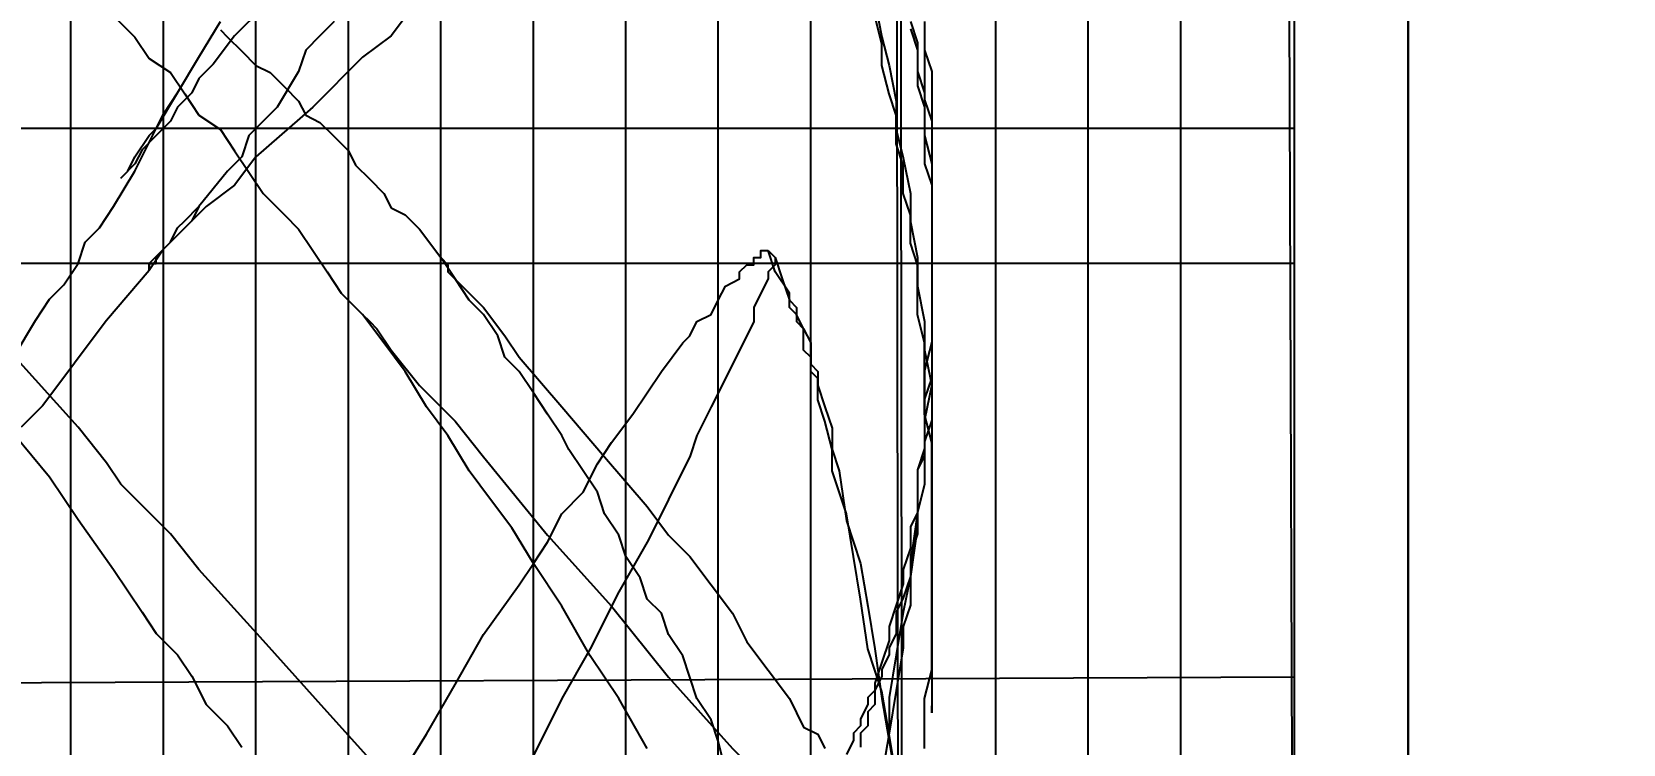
# Model space of a CAD drawing. Header units: millimetres. Extents: x 88585 to 99951, y -167251 to -159927.
# Drawn here: x 91678.8 to 91825.7, y -164122.7 to -164056.9 of the extents above; entities that cross this region are included whole.
import ezdxf

# ---------------------------------------------------------------- set-up
doc = ezdxf.new("R2010")
doc.units = ezdxf.units.MM
doc.header["$LTSCALE"] = 13
doc.layers.add('1', color=4, linetype='Continuous')
doc.layers.add('标注、文本', color=3, linetype='Continuous', lineweight=25)
doc.styles.get("Standard").update_dxf_attribs({"font": 'gbenor.shx', "bigfont": 'gbcbig.shx'})
doc.dimstyles.new('1-15', dxfattribs={"dimscale": 14, "dimtxt": 3.5, "dimasz": 2, "dimexe": 1.5, "dimexo": 0.5, "dimgap": 0.5, "dimtad": 1, "dimtoh": 1, "dimdec": 1, "dimdsep": 46, "dimtxsty": 'Standard', "dimcen": 2.5, "dimclrd": 3, "dimclre": 3, "dimclrt": 3, "dimadec": 0, "dimazin": 2, "dimtfac": 1, "dimtdec": 1, "dimtmove": 0, "dimatfit": 2, "dimfxl": 1, "dimarcsym": 0})

# ---------------------------------------------------------------- blocks, each defined once
blk = doc.blocks.new('A$C6BCA710F')
at = {"layer": '1'}
for points in [[(95.86, 525.93), (95.86, 5.25)], [(104.4, 525.27), (104.4, 5.25)], [(112.93, 525.27), (112.93, 5.25)], [(121.47, 525.27), (121.47, 5.25)], [(130, 525.27), (130, 5.25)], [(138.54, 525.27), (138.54, 5.25)], [(147.08, 525.27), (147.08, 5.25)], [(155.61, 525.27), (155.61, 5.25)], [(164.15, 524.61), (164.15, 5.25)], [(172.68, 523.3), (172.03, 7.22)], [(181.22, 520.02), (181.22, 10.51)], [(189.75, 515.42), (189.75, 15.1)], [(198.29, 508.86), (198.29, 21.67)], [(173.34, 367.03), (174, 369), (174, 371.63), (174.65, 373.6), (174.65, 375.57), (174.65, 377.54), (175.31, 380.16), (175.31, 382.13), (175.31, 384.1), (175.31, 386.07), (175.31, 388.7), (175.31, 390.67), (175.31, 392.64), (175.31, 394.61), (175.31, 397.24), (175.31, 399.21), (175.31, 401.17), (175.31, 403.8), (174.65, 405.77), (174.65, 407.74), (174.65, 409.71), (174, 412.34), (174, 414.31), (173.34, 416.28), (173.34, 418.25), (172.68, 420.22), (172.03, 421.53), (172.03, 422.84), (172.03, 423.5), (171.37, 424.81), (171.37, 425.47), (170.71, 426.78), (170.71, 427.44), (170.06, 428.75), (170.06, 430.06), (169.4, 430.72), (169.4, 432.03), (168.74, 432.69), (168.74, 434)], [(125.41, 437.29), (119.5, 430.72), (113.59, 424.16), (107.68, 417.59), (105.05, 414.31), (103.74, 412.99), (101.77, 411.02), (100.46, 409.71), (99.14, 407.74), (96.52, 404.46), (90.61, 397.89)], [(173.34, 418.25), (172.68, 421.53), (172.03, 425.47), (171.37, 429.41), (171.37, 432.69), (170.71, 436.63)], [(174, 412.34), (173.34, 416.93), (173.34, 420.87), (172.68, 422.84), (172.68, 424.81), (172.03, 428.75), (171.37, 432.69), (170.71, 436.63)], [(90.61, 405.11), (93.89, 409.05), (96.52, 412.99), (99.8, 417.59), (101.11, 419.56), (102.43, 421.53), (103.74, 423.5), (105.71, 425.47), (107.02, 427.44), (108.34, 430.06), (110.31, 432.03), (111.62, 434)], [(208.79, 461.58), (208.79, 216.02)], [(219.3, 461.58), (219.3, 263.95)], [(173.34, 367.69), (174, 369.66), (174, 371.63), (174, 372.94), (174.65, 374.91), (174.65, 376.88), (174.65, 378.19), (174.65, 380.16), (175.31, 382.13), (175.31, 384.1), (175.31, 385.42), (175.31, 387.39), (175.31, 389.36), (175.31, 390.67), (175.31, 392.64), (175.31, 394.61), (175.31, 396.58), (175.31, 397.89), (175.31, 399.86), (174.65, 401.83), (174.65, 403.14), (174.65, 405.11), (174.65, 407.08), (174, 408.4), (174, 410.37), (174, 412.34), (173.34, 413.65), (173.34, 415.62), (172.68, 417.59), (172.68, 418.9), (172.03, 420.87), (171.37, 422.84), (171.37, 424.16), (170.71, 426.13), (170.06, 428.09), (170.06, 428.75), (169.4, 429.41), (169.4, 430.06), (168.74, 431.38), (168.74, 432.03), (168.09, 432.69), (168.09, 433.35), (167.43, 434.66)], [(107.68, 384.1), (107.02, 385.42), (105.71, 386.73), (103.08, 389.36), (103.08, 390.01), (99.14, 394.61), (97.17, 397.24), (95.21, 399.86), (93.24, 402.49), (91.27, 404.46)], [(90.61, 397.89), (92.58, 394.61), (93.89, 392.64), (95.21, 391.33), (96.52, 389.36), (97.17, 387.39), (98.49, 386.07), (99.8, 384.1), (101.77, 380.82), (103.74, 376.88), (105.71, 373.6)], [(175.31, 379.51), (175.31, 382.13), (175.31, 384.1), (175.31, 386.73), (175.31, 389.36), (175.31, 391.33), (175.31, 393.95), (175.31, 396.58), (174.65, 399.21), (174.65, 401.17), (174.65, 403.8), (174.65, 406.43), (174, 408.4), (174, 411.02), (174, 413.65), (173.34, 418.25)], [(175.31, 388.04), (175.31, 391.33), (175.31, 394.61), (175.31, 397.24), (175.31, 400.52), (174.65, 403.8), (174.65, 406.43), (174.65, 409.71), (174, 412.34)], [(208.79, 389.36), (59.75, 389.36)], [(104.4, 388.04), (103.08, 390.01)], [(103.08, 390.01), (103.08, 389.36), (103.74, 389.36), (103.74, 388.7), (104.4, 388.04), (105.05, 387.39), (105.71, 386.07), (106.37, 385.42), (107.68, 384.1)], [(108.34, 384.1), (106.37, 386.07), (104.4, 388.04)], [(174.65, 367.69), (174.65, 369.66), (175.31, 371.63), (175.31, 373.6), (175.31, 376.22), (175.31, 378.19), (175.31, 380.16), (175.31, 382.13), (175.31, 384.1), (175.31, 388.04)], [(120.16, 367.03), (118.84, 368.35), (117.53, 369.66), (116.87, 371.63), (114.9, 374.91), (113.59, 376.22), (112.28, 377.54), (111.62, 379.51), (110.31, 380.82), (107.68, 384.1)], [(127.38, 365.72), (125.41, 368.35), (122.78, 370.32), (118.19, 374.91), (112.93, 379.51), (110.96, 382.13), (108.34, 384.1)], [(100.46, 381.48), (101.11, 380.82), (101.77, 379.51), (103.08, 377.54), (103.74, 376.88), (104.4, 375.57), (105.71, 373.6)], [(113.59, 365.72), (110.96, 368.35), (108.99, 370.97), (107.68, 372.29), (107.02, 373.6), (105.71, 374.91), (105.05, 376.22), (103.74, 377.54), (102.43, 378.85), (101.77, 380.16), (100.46, 381.48)], [(174.65, 367.03), (174.65, 369), (174.65, 370.97), (174.65, 372.29), (174.65, 374.25), (175.31, 376.22), (175.31, 379.51)], [(208.79, 376.88), (59.75, 376.88)], [(105.71, 373.6), (107.68, 370.32), (109.65, 367.03)], [(219.3, 68.94), (219.3, 263.95)], [(160.86, 100.46), (160.21, 101.11), (160.21, 101.77), (159.55, 103.08), (158.89, 104.4), (158.89, 105.71), (158.24, 107.02), (157.58, 108.34), (156.27, 110.96), (154.95, 113.59), (153.64, 116.22), (152.98, 118.19), (151.67, 120.81), (150.36, 123.44), (149.05, 126.06), (146.42, 130.66), (143.79, 135.91), (141.17, 140.51), (138.54, 145.76)], [(125.41, 149.05), (128.69, 143.79), (131.32, 139.2), (133.94, 134.6), (137.23, 130), (138.54, 128.03), (139.85, 126.06), (141.17, 123.44), (143.14, 121.47), (144.45, 118.84), (145.76, 116.87), (147.73, 114.25), (149.05, 112.28), (150.36, 110.31), (152.33, 107.68), (152.98, 107.02), (153.64, 105.71), (154.95, 105.05), (155.61, 103.74), (156.27, 102.43), (157.58, 101.77), (157.58, 101.11), (158.24, 100.46), (158.89, 100.46), (158.89, 99.8), (159.55, 99.8), (159.55, 99.14), (160.21, 99.14)], [(172.03, 147.73), (171.37, 143.79), (170.71, 139.85), (169.4, 135.91), (168.74, 131.32), (168.09, 127.38), (167.43, 123.44), (166.12, 119.5), (166.12, 117.53), (165.46, 114.9), (164.8, 112.93), (164.8, 110.96), (164.15, 110.31), (164.15, 108.99), (163.49, 108.34), (163.49, 107.02), (163.49, 106.37), (162.83, 105.05), (162.18, 104.4), (162.18, 103.08), (160.86, 101.11), (160.21, 99.14)], [(160.86, 99.8), (161.52, 101.77), (162.18, 103.74), (162.83, 104.4), (162.83, 105.71), (163.49, 106.37), (164.15, 107.68), (164.15, 108.34), (164.15, 109.65), (164.8, 110.31), (164.8, 111.62), (165.46, 113.59), (166.12, 115.56), (166.12, 117.53), (166.77, 119.5), (167.43, 124.1), (168.09, 126.06), (168.74, 128.03), (169.4, 131.97), (170.06, 135.91), (170.71, 140.51), (171.37, 144.45), (172.03, 148.39)], [(208.14, 33.49), (208.79, 216.02)], [(109.65, 78.79), (110.31, 79.45), (111.62, 80.76), (112.93, 82.07), (114.25, 82.73), (115.56, 84.04), (116.87, 85.36), (117.53, 86.67), (118.84, 87.33), (120.16, 88.64), (121.47, 89.95), (122.13, 91.27), (123.44, 92.58), (124.75, 93.89), (125.41, 95.21), (126.72, 95.86), (128.03, 97.17), (130, 99.8), (130.66, 100.46), (130.66, 101.11), (131.97, 102.43), (133.94, 104.4), (135.91, 107.02), (137.23, 108.99), (141.17, 113.59), (145.11, 118.19), (149.05, 122.78), (151.02, 125.41), (152.98, 127.38), (154.95, 130), (156.92, 132.63), (158.24, 135.26), (160.21, 137.88), (162.18, 140.51), (162.83, 141.82), (163.49, 143.14), (164.8, 143.79), (165.46, 145.11)], [(174.65, 145.11), (174.65, 142.48), (174.65, 140.51), (175.31, 137.88), (175.31, 135.26), (175.31, 133.29), (175.31, 130.66), (175.31, 128.69), (175.31, 126.06), (175.31, 124.1), (175.31, 121.47), (175.31, 119.5), (175.31, 116.87), (174.65, 114.25), (174.65, 112.28), (174.65, 109.65), (174.65, 107.68), (174, 105.05), (174, 103.08), (174, 100.46), (173.34, 98.49), (173.34, 95.86), (172.68, 93.89), (172.68, 91.27), (172.03, 89.3), (172.03, 86.67), (171.37, 84.7), (170.71, 82.07), (170.71, 80.1), (170.06, 77.48)], [(149.05, 145.11), (146.42, 140.51), (143.79, 136.57), (141.17, 131.97), (138.54, 128.03), (136.57, 124.75), (134.6, 122.13), (132.63, 119.5), (130.66, 116.22), (128.69, 113.59), (126.72, 110.31), (124.75, 107.68), (122.78, 105.05)], [(156.27, 147.08), (155.61, 144.45), (154.95, 142.48), (153.64, 140.51), (152.98, 138.54), (152.33, 136.57), (151.02, 134.6), (150.36, 132.63), (149.05, 131.32), (148.39, 129.35), (147.08, 127.38), (146.42, 125.41), (145.11, 123.44), (144.45, 121.47), (143.14, 119.5), (141.82, 117.53), (141.17, 116.22), (139.85, 114.25), (138.54, 112.28), (137.23, 110.31), (135.91, 108.99), (135.26, 107.02), (133.94, 105.05), (132.63, 103.74), (131.32, 101.77), (130, 99.8)], [(122.78, 105.05), (123.44, 105.71), (124.09, 106.37), (125.41, 108.34), (128.03, 111.62), (131.32, 114.9), (133.94, 118.19), (139.85, 125.41), (145.76, 131.97), (151.02, 138.54), (156.92, 145.11), (160.21, 148.39), (162.83, 151.67), (164.8, 152.98), (166.12, 154.95), (167.43, 156.27), (168.09, 157.58), (168.74, 157.58), (169.4, 158.24)], [(170.06, 76.16), (170.71, 79.45), (171.37, 82.07), (172.03, 85.36), (172.03, 87.98), (172.68, 90.61), (173.34, 93.89), (173.34, 96.52), (174, 99.8), (174, 102.43), (174.65, 105.71), (174.65, 108.34), (175.31, 111.62), (175.31, 114.25), (175.31, 117.53), (175.31, 120.16), (175.31, 123.44), (175.31, 126.06), (175.31, 129.35), (175.31, 131.97), (175.31, 135.26), (175.31, 137.88), (175.31, 141.17), (175.31, 141.82)], [(175.31, 141.82), (175.31, 141.17)], [(208.79, 138.54), (59.09, 139.2)], [(91.27, 69.6), (93.24, 71.57), (93.89, 72.22), (94.55, 72.88), (95.86, 73.54), (96.52, 74.19), (97.17, 75.51), (98.49, 76.16), (99.8, 77.48), (101.77, 79.45), (103.08, 81.42), (105.05, 82.73), (106.37, 84.7), (107.68, 86.67), (109.65, 87.98), (110.96, 89.95), (112.28, 91.92), (113.59, 93.89), (115.56, 95.86), (116.87, 97.17), (118.19, 99.14), (119.5, 101.11), (120.81, 103.08), (122.78, 105.05)], [(160.86, 99.8), (160.86, 100.46)], [(160.21, 99.14), (160.86, 99.8)]]:
    blk.add_lwpolyline(points, dxfattribs=at)
blk = doc.blocks.new('*D859')
at = {"layer": 'Defpoints', "color": 0}
for p in [(91994.33, -163568.77), (91994.33, -163897.11), (89816.59, -165461.75)]:
    blk.add_point(p, dxfattribs=at)
at = {"layer": '标注、文本', "color": 3, "lineweight": -2}
for p, q in [((89816.59, -165454.75), (89816.59, -163547.77)), ((91994.33, -163890.11), (91994.33, -163547.77)), ((89844.59, -163568.77), (91966.33, -163568.77))]:
    blk.add_line(p, q, dxfattribs=at)
at = {"layer": '标注、文本', "color": 3}
for points in [[(89844.59, -163564.11), (89844.59, -163573.44), (89816.59, -163568.77)], [(91966.33, -163564.11), (91966.33, -163573.44), (91994.33, -163568.77)]]:
    blk.add_solid(points, dxfattribs=at)
at = {"layer": '标注、文本', "color": 3, "insert": (90905.46, -163537.27), "char_height": 49, "attachment_point": 5}
blk.add_mtext('2178', dxfattribs=at)

msp = doc.modelspace()

# ---------------------------------------------------------------- block references
at = {"layer": '1', "xscale": -1, "rotation": 180}
for p in [(91586.59, -163688.973), (91586.59, -163977.973)]:
    msp.add_blockref('A$C6BCA710F', p, dxfattribs=at)

# ---------------------------------------------------------------- dimensions: what is measured, and where the dimension line sits
at = {"layer": '标注、文本'}
dim = msp.add_linear_dim(base=(91994.331, -163568.772), p1=(89816.59, -165461.752), p2=(91994.331, -163897.113), dimstyle='1-15', override={"dimdec": 0}, dxfattribs=at)
dim.commit()
dim.dimension.update_dxf_attribs({"geometry": '*D859', "text_midpoint": (90905.461, -163537.272)})

doc.saveas('drawing.dxf')
